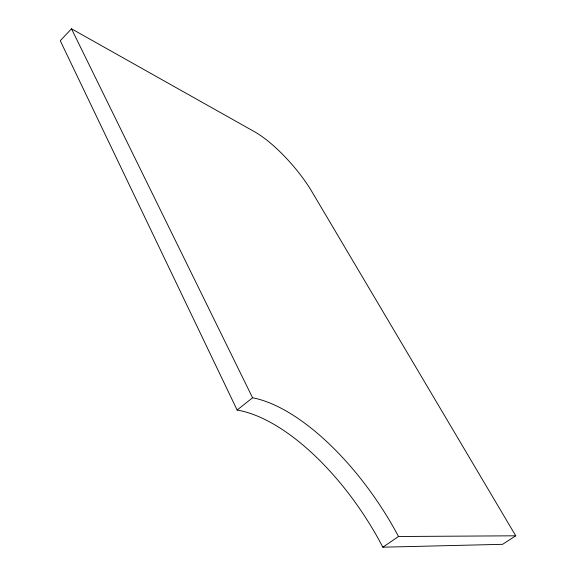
<?xml version="1.0" encoding="UTF-8"?>
<svg xmlns="http://www.w3.org/2000/svg" width="576" height="576" viewBox="0 0 576 576"><rect width="100%" height="100%" fill="white"/><g stroke="black" fill="none" stroke-linecap="round" stroke-linejoin="round"><path stroke-width="0.86" d="M71.489 28.8L60.264 40.723L237.125 410.047A173.549 81.382 57 0 1 382.846 547.2L502.61 544.313L515.736 535.802L311.81 191.506A61.394 17.086 48.7 0 0 254.736 131.861L71.489 28.8L252.576 397.764A174.938 78.775 56.6 0 1 398.534 536.508L515.736 535.802M237.125 410.047L252.576 397.764M382.846 547.2L398.534 536.508"/></g></svg>
